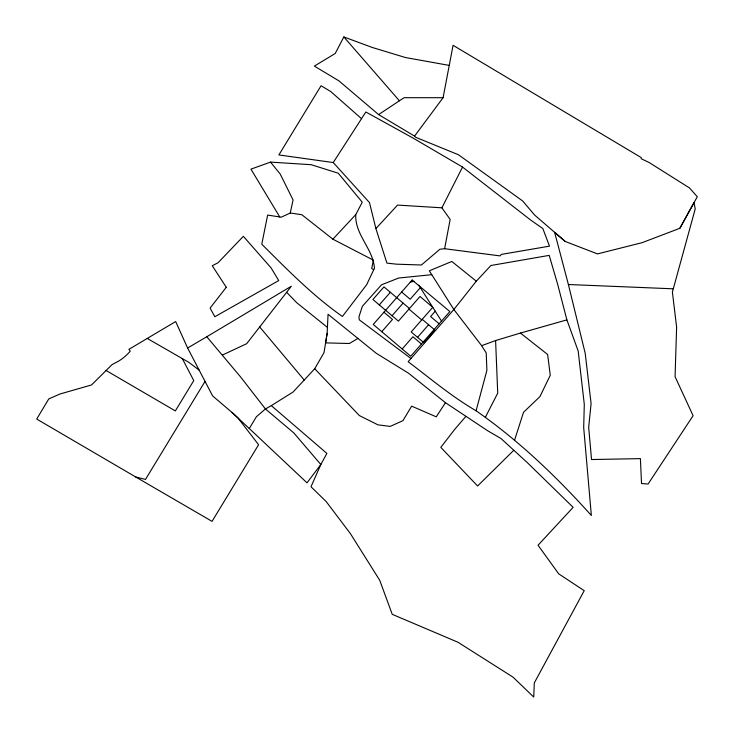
<?xml version="1.0" encoding="UTF-8"?>
<svg xmlns="http://www.w3.org/2000/svg" width="734" height="734" viewBox="0 0 734 734"><rect width="100%" height="100%" fill="white"/><g stroke="black" fill="none" stroke-linecap="round" stroke-linejoin="round"><path stroke-width="1.1" d="M358.109 338.319L349.393 343.503L325.602 342.888L327.144 333.392L328.052 314.28L376.303 353.32L408.324 373.065L445.455 402.7L487.89 430.895L500.983 438.51L527.361 462.668L573.153 507.332L538.04 545.234L558.712 573.841L584.218 590.677L534.297 682.923L533.746 697.052L513.029 677.143L457.943 642.232L392.25 614.34L379.717 580.273L350.384 533.581L326.226 501.625L310.996 486.752L320.841 464.521L326.869 453.401L271.314 405.627L265.433 408.957L256.368 416.765L249.294 428.537L307.005 482.834L320.841 464.521L293.839 432.941L265.433 408.957L240.734 377.12L206.777 336.75L187.62 348.017L212.621 395.929L232.091 412.49L249.294 428.537M327.144 333.392L324.006 352.632L314.721 368.734L293.086 392.011L271.314 405.627M679.858 228.292L694.015 202.612L695.226 208.915L672.39 292.095L676.62 327.043L675.069 376.689L693.098 415.683L648.094 484.027L641.525 483.541L640.406 458.622L591.549 459.539L588.677 427.362L591.09 403.599L585.209 353.293L568.391 284.517L554.629 232.32L565.208 241.458L597.504 253.909L642.103 242.67L679.858 228.292L697.3 196.721L689.428 187.895L649.085 162.48L641.259 158.764L641.232 157.59L453.071 45.306L443.088 97.695L414.572 136.111L415.884 137.368L458.493 154.773L522.681 200.988L534.691 215.117L565.208 241.458M444.62 248.716L450.153 219.42L441.886 207.814L397.553 205.08L375.891 228.568L386.919 263.111L396.507 264.176L421.389 265.002L439.95 249.221L444.62 248.716L500.074 255.9L501.34 254.404L549.509 246.147L542.848 228.558L530.572 219.98L462.548 167.068L413.637 138.396L365.853 111.99L333.236 162.544L278.874 154.947L321.061 85.74L330.814 91.603L361.532 118.688M270.516 162.104L311.216 164.71L338.227 173.196L362.266 202.208L355.751 214.622C354.797 234.724 373.184 248.872 374.441 268.222L366.679 284.691L342.411 316.464C312.849 295.738 287.315 269.644 261.781 244.22L267.644 215.071L281.241 217.191L290.251 213.016L293.077 199.96L280.195 174.013L270.516 162.104L250.945 169.159L279.764 216.961M476.082 410.765L486.899 370.34L486.202 352.898L481.642 345.686L453.86 309.509L429.317 270.809L451.823 261.469L476.302 281.195L490.918 265.497L549.206 255.377L557.712 284.489L566.887 319.877L578.163 350.953L584.301 404.37L583.686 427.546L591.356 515.479C556.601 476.761 518.837 440.593 476.082 410.765C451.86 396.681 430.454 378.588 408.159 361.715L453.86 309.509L476.302 281.195M514.479 440.483L523.507 412.324L539.949 396.571L550.271 375.267L547.628 354.485L520.452 333.071L495.597 340.548L481.642 345.686M441.886 207.814L462.548 167.068M485.321 417.371L497.725 393.149L495.597 340.548M449.19 65.399L405.443 57.527L372.331 47.481L343.851 36.948L335.199 53.509L314.372 66.097L338.943 80.868L378.606 114.596L414.572 136.111M205.043 381.405L145.497 479.421L135.753 476.999L36.7 419.059L48.756 398.947L59.904 394.02L91.53 384.965L112.018 364.642L119.229 360.77A50.518 49.683 -11.2 0 0 129.523 351.999L130.248 351.136L128.918 349.338L175.665 321.547L187.62 348.017M445.455 402.7L436.262 416.829L411.646 406.15L402.938 420.646L390.222 426.399L377.927 424.848L359.321 415.545L314.721 368.734M206.777 336.75L291.334 286.232L246.67 343.696L222.512 355.008M465.861 416.426L454.906 429.115L440.813 447.382L477.605 485.991L513.717 450.327M379.294 304.922L390.35 292.288M392.048 315.73L403.104 303.096M381.781 331.685L392.497 319.455L383.946 312.216M420.325 287.673L410.187 299.243L401.645 292.004M402.195 348.98L412.903 336.75L421.444 343.989M435.262 311.216L430.592 316.547L439.134 323.786M417.554 337.346L428.61 324.722M290.251 213.016L301.848 214.723L332.878 239.183L355.751 214.622M378.606 114.596L404.067 97.695L443.088 97.695M520.452 333.071L566.887 319.877M410.306 282.113L414.159 281.305M431.766 274.681L398.672 278.03L381.524 284.81L362.348 306.317L358.963 316.767L359.265 319.813L410.967 358.495M672.95 288.801L568.391 284.517M332.878 239.183L373.395 260.157L371.716 268.552L373.734 269.717M147.259 338.438L189.023 362.458L199.198 370.193M135.744 476.999L212.053 521.36L258.597 444.731L238.036 418.031L232.091 412.49M105.944 370.404L175.343 410.912L193.767 380.579L182.252 358.504M327.428 327.382L296.646 302.637L286.609 292.279M409.48 308.509L383.974 286.884L372.918 299.509L398.424 321.134L420.013 296.481L432.766 307.289L411.178 331.942L423.931 342.76L434.987 330.126L422.233 319.318M408.957 309.106L421.711 319.914M333.236 162.544L369.486 202.602L375.891 228.568M343.851 36.948L399.443 100.815M259.616 326.869L304.225 380.029M418.765 285.205L441.51 321.079M226.274 287.278L210.098 308.087L214.833 316.73L278.736 280.581L271.075 267.873L243.367 236.33L218.007 262.79L212.264 265.736L226.274 287.278M412.141 280.021L373.239 324.446L410.737 356.219L449.85 311.555L412.141 280.021"/></g></svg>
